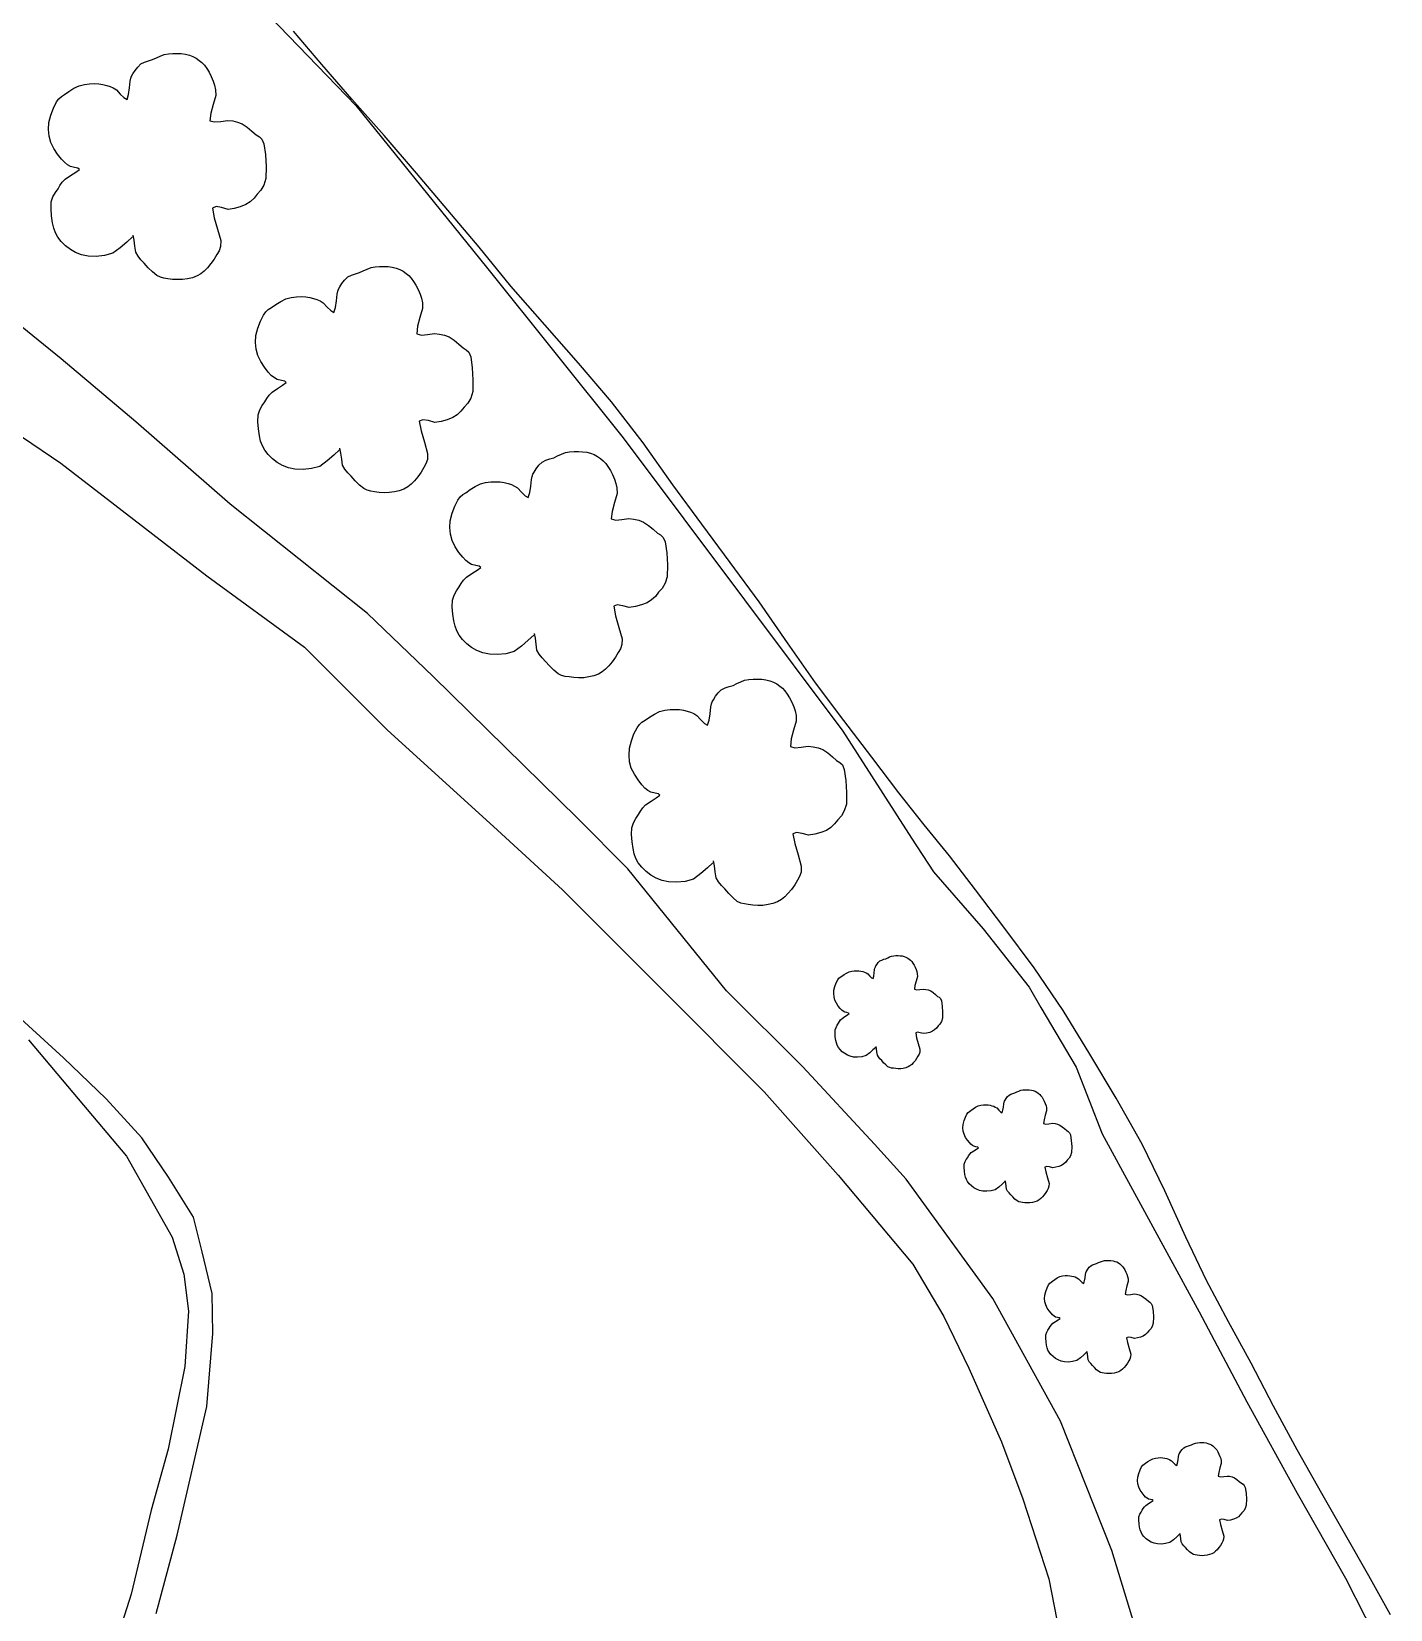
# Model space of a CAD drawing. Extents: x 744412 to 747562, y 7826855 to 7831310.
# Drawn here: x 745418.3 to 745625.8, y 7829458.4 to 7829699.2 of the extents above; entities that cross this region are included whole.
import ezdxf

# ---------------------------------------------------------------- set-up
doc = ezdxf.new("R2010")
doc.units = 0
doc.header["$MEASUREMENT"] = 0
doc.linetypes.add('CONTINUO', pattern=[0])
for name, color, linetype in [('0114001002', 1, 'Continuous'), ('0114001002001', 5, 'Continuous'), ('0114001002004', 5, 'Continuous')]:
    doc.layers.add(name, color=color, linetype=linetype)
doc.layers.add('VEGETAÇÃO', color=3, linetype='Continuous', lineweight=25)

msp = doc.modelspace()

# ---------------------------------------------------------------- linework, layer by layer
at = {"layer": '0114001002'}
for points in [[(745445.84, 7829710.76), (745467.83, 7829687.98), (745487.76, 7829663.26), (745508.63, 7829637.22), (745527.17, 7829612.5), (745542.15, 7829592.42), (745552.65, 7829576.13), (745556.02, 7829570.99), (745563.6, 7829562.26), (745570.62, 7829553.37), (745572.39, 7829550.26), (745577.79, 7829541.12), (745581.75, 7829530.99), (745596.57, 7829503.78), (745603.85, 7829490.05), (745611.55, 7829476.13), (745618.9, 7829463.13), (745624.9, 7829451.3)], [(745589.01, 7829448.48), (745583.23, 7829467.33), (745575.39, 7829487.09), (745565.07, 7829505.83), (745551.86, 7829524.06), (745547, 7829529.4), (745536.08, 7829541.17), (745524.43, 7829552.8), (745509.35, 7829571.44), (745501.65, 7829579.16), (745479.65, 7829600.79), (745469.61, 7829610.38), (745448.64, 7829627.08), (745434.23, 7829639.69), (745422.84, 7829649.3), (745407.93, 7829661.34)], [(745417.86, 7829545.3), (745425.43, 7829536.33), (745432.83, 7829527.58), (745436.43, 7829521.16), (745439.78, 7829515.18), (745441.58, 7829509.55), (745442.28, 7829503.9), (745441.72, 7829495.44), (745439.16, 7829482.82), (745436.59, 7829473.51), (745433.55, 7829460.68), (745431.46, 7829454.11)]]:
    msp.add_lwpolyline(points, dxfattribs=at)
at = {"layer": '0114001002001'}
msp.add_lwpolyline([(745625.76, 7829457.54), (745622.49, 7829463.48), (745618.98, 7829469.65), (745615.28, 7829476.08), (745611.54, 7829482.7), (745607.92, 7829489.38), (745604.48, 7829495.95), (745601.04, 7829502.27), (745597.68, 7829508.6), (745594.54, 7829515.2), (745591.35, 7829522.24), (745587.84, 7829529.4), (745583.91, 7829536.39), (745579.89, 7829543.15), (745575.79, 7829549.79), (745571.39, 7829556.3), (745566.75, 7829562.5), (745562.4, 7829568.24), (745558.43, 7829573.42), (745554.61, 7829578.12), (745550.7, 7829583.05), (745546.6, 7829588.48), (745542.33, 7829594.09), (745537.99, 7829599.81), (745533.73, 7829605.94), (745529.4, 7829612.21), (745524.97, 7829618.2), (745520.63, 7829624.06), (745516.2, 7829630.06), (745511.68, 7829636.46), (745506.87, 7829642.74), (745501.8, 7829648.63), (745496.66, 7829654.49), (745491.48, 7829660.36), (745486.64, 7829666.34), (745481.89, 7829671.97), (745477.09, 7829677.61), (745472.16, 7829683.38), (745467.22, 7829688.91), (745462.62, 7829694.22), (745458.31, 7829699.32)], dxfattribs=at)
at = {"layer": '0114001002004'}
for points in [[(745416.97, 7829637.3), (745422.8, 7829633.37), (745445.06, 7829616.13), (745459.99, 7829605.27), (745472.62, 7829592.65), (745489.45, 7829577.31), (745499.36, 7829568.21), (745514.7, 7829552.88), (745530.17, 7829537.4), (745541.44, 7829524.64), (745552.84, 7829511.07), (745557.59, 7829503.06), (745561.39, 7829495.19), (745566.41, 7829483.92), (745569.67, 7829475.23), (745573.61, 7829463.02), (745576.86, 7829446.32)], [(745437.33, 7829457.72), (745440.58, 7829469.67), (745445.06, 7829489.35), (745446.01, 7829500.48), (745445.88, 7829506.59), (745444.38, 7829512.97), (745443.03, 7829518.26), (745439.23, 7829524.37), (745435.15, 7829530.34), (745429.72, 7829536.32), (745423.21, 7829542.56), (745416.69, 7829548.53)]]:
    msp.add_lwpolyline(points, dxfattribs=at)
at = {"layer": 'VEGETAÇÃO', "color": 94, "linetype": 'CONTINUO'}
for points in [[(745433.74, 7829667.89), (745432.88, 7829667.11), (745431.87, 7829666.22), (745430.75, 7829665.39), (745429.48, 7829665.04), (745428.2, 7829664.9), (745426.96, 7829664.95), (745425.95, 7829665.17), (745425.06, 7829665.52), (745424.26, 7829666), (745423.51, 7829666.56), (745422.87, 7829667.2), (745422.34, 7829667.88), (745421.98, 7829668.53), (745421.72, 7829669.24), (745421.55, 7829670.04), (745421.38, 7829671.1), (745421.3, 7829672.19), (745421.33, 7829673.23), (745421.6, 7829674), (745421.96, 7829674.66), (745422.37, 7829675.24), (745422.67, 7829675.77), (745423.02, 7829676.26), (745423.46, 7829676.73), (745424.29, 7829677.27), (745425.08, 7829677.78), (745425.64, 7829678.21), (745425.4, 7829678.39), (745424.89, 7829678.51), (745424.25, 7829678.65), (745423.81, 7829678.92), (745423.35, 7829679.29), (745422.88, 7829679.78), (745422.29, 7829680.52), (745421.74, 7829681.38), (745421.27, 7829682.32), (745421.02, 7829683.3), (745420.92, 7829684.31), (745420.98, 7829685.35), (745421.27, 7829686.49), (745421.68, 7829687.56), (745422.14, 7829688.5), (745422.5, 7829688.98), (745422.89, 7829689.33), (745423.36, 7829689.62), (745424.04, 7829690.11), (745424.79, 7829690.58), (745425.59, 7829690.98), (745426.39, 7829691.18), (745427.17, 7829691.28), (745427.93, 7829691.3), (745428.6, 7829691.27), (745429.22, 7829691.17), (745429.8, 7829691.03), (745430.31, 7829690.87), (745430.79, 7829690.64), (745431.28, 7829690.35), (745431.86, 7829689.7), (745432.42, 7829689.16), (745432.9, 7829688.9), (745433.13, 7829689.64), (745433.28, 7829690.64), (745433.38, 7829691.66), (745433.49, 7829692.11), (745433.61, 7829692.46), (745433.8, 7829692.77), (745434.12, 7829693.3), (745434.53, 7829693.82), (745435.01, 7829694.3), (745435.57, 7829694.57), (745436.18, 7829694.78), (745436.81, 7829694.96), (745437.39, 7829695.24), (745437.97, 7829695.51), (745438.57, 7829695.74), (745439.22, 7829695.86), (745439.88, 7829695.92), (745440.55, 7829695.92), (745441.19, 7829695.89), (745441.82, 7829695.8), (745442.42, 7829695.66), (745442.96, 7829695.44), (745443.47, 7829695.17), (745443.94, 7829694.85), (745444.34, 7829694.51), (745444.72, 7829694.11), (745445.06, 7829693.63), (745445.43, 7829693.04), (745445.77, 7829692.38), (745446.05, 7829691.68), (745446.28, 7829691.06), (745446.42, 7829690.35), (745446.44, 7829689.51), (745446.04, 7829688.13), (745445.68, 7829686.78), (745445.54, 7829685.64), (745446.25, 7829685.44), (745447.2, 7829685.51), (745448.25, 7829685.68), (745449.03, 7829685.6), (745449.78, 7829685.42), (745450.49, 7829685.15), (745451.25, 7829684.64), (745451.97, 7829684.06), (745452.61, 7829683.47), (745453.1, 7829683.2), (745453.49, 7829682.81), (745453.78, 7829682.13), (745454.02, 7829680.46), (745454.13, 7829678.6), (745454.1, 7829676.8), (745453.78, 7829675.79), (745453.33, 7829675.02), (745452.79, 7829674.42), (745452.29, 7829673.8), (745451.72, 7829673.27), (745451.06, 7829672.83), (745450.19, 7829672.49), (745449.26, 7829672.24), (745448.33, 7829672.1), (745447.32, 7829672.37), (745446.49, 7829672.52), (745445.93, 7829672.31), (745446.22, 7829670.83), (745446.72, 7829669.08), (745447.21, 7829667.34), (745447.17, 7829666.45), (745446.96, 7829665.78), (745446.62, 7829665.22), (745446.2, 7829664.5), (745445.72, 7829663.82), (745445.19, 7829663.19), (745444.7, 7829662.69), (745444.18, 7829662.27), (745443.6, 7829661.93), (745442.89, 7829661.67), (745442.13, 7829661.49), (745441.35, 7829661.38), (745440.58, 7829661.37), (745439.83, 7829661.42), (745439.12, 7829661.52), (745438.54, 7829661.58), (745437.99, 7829661.73), (745437.45, 7829661.99), (745436.79, 7829662.54), (745436.14, 7829663.19), (745435.53, 7829663.87), (745435.01, 7829664.41), (745434.58, 7829664.96), (745434.23, 7829665.57), (745434.09, 7829666.5), (745433.98, 7829667.41), (745433.83, 7829668.15)], [(745465.32, 7829635.37), (745464.46, 7829634.59), (745463.45, 7829633.7), (745462.33, 7829632.86), (745461.06, 7829632.52), (745459.78, 7829632.38), (745458.54, 7829632.43), (745457.53, 7829632.64), (745456.64, 7829633), (745455.84, 7829633.48), (745455.09, 7829634.04), (745454.45, 7829634.67), (745453.92, 7829635.36), (745453.56, 7829636.01), (745453.3, 7829636.72), (745453.13, 7829637.52), (745452.96, 7829638.58), (745452.88, 7829639.67), (745452.91, 7829640.71), (745453.18, 7829641.48), (745453.54, 7829642.14), (745453.95, 7829642.72), (745454.25, 7829643.25), (745454.6, 7829643.74), (745455.04, 7829644.21), (745455.87, 7829644.75), (745456.66, 7829645.26), (745457.22, 7829645.69), (745456.98, 7829645.87), (745456.47, 7829645.99), (745455.83, 7829646.13), (745455.39, 7829646.4), (745454.93, 7829646.76), (745454.46, 7829647.26), (745453.87, 7829648), (745453.32, 7829648.86), (745452.85, 7829649.8), (745452.6, 7829650.77), (745452.5, 7829651.79), (745452.56, 7829652.82), (745452.85, 7829653.97), (745453.26, 7829655.04), (745453.72, 7829655.97), (745454.08, 7829656.46), (745454.47, 7829656.81), (745454.94, 7829657.1), (745455.62, 7829657.59), (745456.37, 7829658.06), (745457.17, 7829658.46), (745457.97, 7829658.66), (745458.75, 7829658.76), (745459.51, 7829658.78), (745460.18, 7829658.74), (745460.8, 7829658.65), (745461.38, 7829658.51), (745461.89, 7829658.34), (745462.37, 7829658.12), (745462.86, 7829657.83), (745463.44, 7829657.18), (745464, 7829656.64), (745464.48, 7829656.38), (745464.71, 7829657.12), (745464.86, 7829658.12), (745464.96, 7829659.14), (745465.07, 7829659.59), (745465.19, 7829659.93), (745465.38, 7829660.25), (745465.7, 7829660.77), (745466.11, 7829661.3), (745466.59, 7829661.78), (745467.15, 7829662.05), (745467.76, 7829662.25), (745468.39, 7829662.44), (745468.97, 7829662.72), (745469.55, 7829662.99), (745470.15, 7829663.22), (745470.8, 7829663.34), (745471.46, 7829663.4), (745472.13, 7829663.4), (745472.77, 7829663.37), (745473.4, 7829663.28), (745474, 7829663.13), (745474.54, 7829662.92), (745475.05, 7829662.65), (745475.52, 7829662.33), (745475.92, 7829661.99), (745476.3, 7829661.58), (745476.64, 7829661.11), (745477.01, 7829660.52), (745477.35, 7829659.86), (745477.63, 7829659.16), (745477.86, 7829658.53), (745478, 7829657.83), (745478.02, 7829656.99), (745477.62, 7829655.61), (745477.26, 7829654.25), (745477.12, 7829653.12), (745477.83, 7829652.92), (745478.78, 7829652.99), (745479.83, 7829653.16), (745480.61, 7829653.07), (745481.36, 7829652.9), (745482.07, 7829652.62), (745482.83, 7829652.12), (745483.55, 7829651.54), (745484.19, 7829650.95), (745484.68, 7829650.68), (745485.07, 7829650.29), (745485.36, 7829649.61), (745485.6, 7829647.93), (745485.71, 7829646.07), (745485.68, 7829644.28), (745485.36, 7829643.27), (745484.91, 7829642.5), (745484.37, 7829641.9), (745483.87, 7829641.28), (745483.3, 7829640.75), (745482.64, 7829640.31), (745481.77, 7829639.97), (745480.84, 7829639.72), (745479.91, 7829639.58), (745478.91, 7829639.85), (745478.07, 7829639.99), (745477.51, 7829639.79), (745477.8, 7829638.31), (745478.3, 7829636.55), (745478.79, 7829634.82), (745478.75, 7829633.93), (745478.54, 7829633.26), (745478.2, 7829632.7), (745477.78, 7829631.98), (745477.3, 7829631.29), (745476.77, 7829630.67), (745476.28, 7829630.17), (745475.76, 7829629.75), (745475.18, 7829629.41), (745474.47, 7829629.15), (745473.71, 7829628.97), (745472.93, 7829628.86), (745472.16, 7829628.84), (745471.41, 7829628.89), (745470.7, 7829628.99), (745470.12, 7829629.06), (745469.57, 7829629.21), (745469.03, 7829629.47), (745468.37, 7829630.02), (745467.72, 7829630.67), (745467.11, 7829631.35), (745466.59, 7829631.89), (745466.16, 7829632.44), (745465.81, 7829633.05), (745465.67, 7829633.98), (745465.56, 7829634.88), (745465.41, 7829635.63)], [(745494.99, 7829607.11), (745494.13, 7829606.33), (745493.13, 7829605.44), (745492.01, 7829604.6), (745490.74, 7829604.26), (745489.45, 7829604.12), (745488.22, 7829604.17), (745487.21, 7829604.38), (745486.31, 7829604.74), (745485.51, 7829605.22), (745484.77, 7829605.78), (745484.13, 7829606.41), (745483.6, 7829607.1), (745483.23, 7829607.75), (745482.98, 7829608.46), (745482.8, 7829609.26), (745482.64, 7829610.32), (745482.56, 7829611.41), (745482.59, 7829612.45), (745482.85, 7829613.22), (745483.21, 7829613.88), (745483.62, 7829614.46), (745483.93, 7829614.99), (745484.28, 7829615.48), (745484.71, 7829615.95), (745485.55, 7829616.49), (745486.34, 7829617), (745486.9, 7829617.43), (745486.65, 7829617.61), (745486.15, 7829617.73), (745485.51, 7829617.87), (745485.06, 7829618.14), (745484.61, 7829618.5), (745484.14, 7829619), (745483.55, 7829619.74), (745482.99, 7829620.6), (745482.53, 7829621.54), (745482.28, 7829622.51), (745482.18, 7829623.53), (745482.24, 7829624.57), (745482.53, 7829625.71), (745482.94, 7829626.78), (745483.4, 7829627.71), (745483.75, 7829628.2), (745484.15, 7829628.55), (745484.62, 7829628.84), (745485.3, 7829629.33), (745486.05, 7829629.8), (745486.85, 7829630.2), (745487.64, 7829630.4), (745488.43, 7829630.5), (745489.19, 7829630.52), (745489.86, 7829630.48), (745490.48, 7829630.39), (745491.06, 7829630.25), (745491.57, 7829630.08), (745492.05, 7829629.86), (745492.53, 7829629.57), (745493.12, 7829628.92), (745493.68, 7829628.38), (745494.15, 7829628.12), (745494.39, 7829628.86), (745494.54, 7829629.86), (745494.64, 7829630.88), (745494.74, 7829631.33), (745494.87, 7829631.67), (745495.05, 7829631.99), (745495.38, 7829632.51), (745495.78, 7829633.04), (745496.26, 7829633.52), (745496.83, 7829633.79), (745497.44, 7829634), (745498.07, 7829634.18), (745498.64, 7829634.46), (745499.23, 7829634.73), (745499.82, 7829634.96), (745500.47, 7829635.08), (745501.14, 7829635.14), (745501.8, 7829635.14), (745502.45, 7829635.11), (745503.08, 7829635.02), (745503.67, 7829634.87), (745504.22, 7829634.66), (745504.73, 7829634.39), (745505.19, 7829634.07), (745505.6, 7829633.73), (745505.97, 7829633.32), (745506.32, 7829632.85), (745506.69, 7829632.26), (745507.02, 7829631.6), (745507.31, 7829630.9), (745507.54, 7829630.27), (745507.68, 7829629.57), (745507.7, 7829628.73), (745507.3, 7829627.35), (745506.94, 7829625.99), (745506.8, 7829624.86), (745507.5, 7829624.66), (745508.46, 7829624.73), (745509.51, 7829624.9), (745510.29, 7829624.82), (745511.03, 7829624.64), (745511.75, 7829624.36), (745512.51, 7829623.86), (745513.22, 7829623.28), (745513.86, 7829622.69), (745514.36, 7829622.42), (745514.75, 7829622.03), (745515.04, 7829621.35), (745515.28, 7829619.68), (745515.39, 7829617.81), (745515.35, 7829616.02), (745515.04, 7829615.01), (745514.59, 7829614.24), (745514.05, 7829613.64), (745513.55, 7829613.02), (745512.97, 7829612.49), (745512.31, 7829612.05), (745511.45, 7829611.71), (745510.52, 7829611.46), (745509.58, 7829611.32), (745508.58, 7829611.59), (745507.74, 7829611.73), (745507.19, 7829611.53), (745507.48, 7829610.05), (745507.97, 7829608.29), (745508.47, 7829606.56), (745508.43, 7829605.67), (745508.22, 7829605), (745507.88, 7829604.44), (745507.46, 7829603.72), (745506.97, 7829603.04), (745506.44, 7829602.41), (745505.96, 7829601.91), (745505.44, 7829601.49), (745504.86, 7829601.15), (745504.15, 7829600.89), (745503.39, 7829600.71), (745502.61, 7829600.6), (745501.84, 7829600.58), (745501.09, 7829600.63), (745500.38, 7829600.73), (745499.8, 7829600.8), (745499.25, 7829600.95), (745498.71, 7829601.21), (745498.05, 7829601.76), (745497.4, 7829602.41), (745496.79, 7829603.09), (745496.27, 7829603.63), (745495.83, 7829604.18), (745495.48, 7829604.79), (745495.35, 7829605.72), (745495.24, 7829606.62), (745495.08, 7829607.37)], [(745522.35, 7829572.36), (745521.49, 7829571.58), (745520.49, 7829570.69), (745519.37, 7829569.86), (745518.1, 7829569.51), (745516.81, 7829569.37), (745515.57, 7829569.42), (745514.57, 7829569.64), (745513.67, 7829570), (745512.87, 7829570.47), (745512.13, 7829571.03), (745511.48, 7829571.67), (745510.95, 7829572.36), (745510.59, 7829573.01), (745510.34, 7829573.72), (745510.16, 7829574.51), (745509.99, 7829575.57), (745509.91, 7829576.66), (745509.95, 7829577.7), (745510.21, 7829578.47), (745510.57, 7829579.13), (745510.98, 7829579.71), (745511.29, 7829580.24), (745511.64, 7829580.73), (745512.07, 7829581.2), (745512.91, 7829581.75), (745513.69, 7829582.25), (745514.26, 7829582.68), (745514.01, 7829582.86), (745513.5, 7829582.99), (745512.87, 7829583.13), (745512.42, 7829583.39), (745511.97, 7829583.76), (745511.5, 7829584.26), (745510.91, 7829584.99), (745510.35, 7829585.85), (745509.88, 7829586.8), (745509.63, 7829587.77), (745509.54, 7829588.78), (745509.59, 7829589.82), (745509.89, 7829590.96), (745510.29, 7829592.04), (745510.76, 7829592.97), (745511.11, 7829593.46), (745511.51, 7829593.81), (745511.98, 7829594.1), (745512.65, 7829594.59), (745513.41, 7829595.06), (745514.21, 7829595.46), (745515, 7829595.66), (745515.79, 7829595.75), (745516.54, 7829595.77), (745517.22, 7829595.74), (745517.84, 7829595.65), (745518.41, 7829595.5), (745518.92, 7829595.34), (745519.41, 7829595.12), (745519.89, 7829594.82), (745520.48, 7829594.18), (745521.03, 7829593.63), (745521.51, 7829593.37), (745521.75, 7829594.12), (745521.9, 7829595.11), (745522, 7829596.14), (745522.1, 7829596.59), (745522.23, 7829596.93), (745522.41, 7829597.24), (745522.74, 7829597.77), (745523.14, 7829598.3), (745523.62, 7829598.77), (745524.19, 7829599.04), (745524.8, 7829599.25), (745525.42, 7829599.43), (745526, 7829599.72), (745526.58, 7829599.99), (745527.18, 7829600.22), (745527.83, 7829600.34), (745528.5, 7829600.39), (745529.16, 7829600.4), (745529.81, 7829600.36), (745530.43, 7829600.27), (745531.03, 7829600.13), (745531.58, 7829599.92), (745532.09, 7829599.65), (745532.55, 7829599.33), (745532.96, 7829598.98), (745533.33, 7829598.58), (745533.68, 7829598.11), (745534.05, 7829597.51), (745534.38, 7829596.86), (745534.67, 7829596.16), (745534.9, 7829595.53), (745535.03, 7829594.82), (745535.05, 7829593.98), (745534.66, 7829592.61), (745534.3, 7829591.25), (745534.16, 7829590.12), (745534.86, 7829589.92), (745535.81, 7829589.99), (745536.87, 7829590.16), (745537.65, 7829590.07), (745538.39, 7829589.9), (745539.11, 7829589.62), (745539.87, 7829589.11), (745540.58, 7829588.54), (745541.22, 7829587.94), (745541.71, 7829587.67), (745542.1, 7829587.28), (745542.39, 7829586.6), (745542.63, 7829584.93), (745542.75, 7829583.07), (745542.71, 7829581.28), (745542.4, 7829580.26), (745541.95, 7829579.49), (745541.41, 7829578.89), (745540.9, 7829578.27), (745540.33, 7829577.74), (745539.67, 7829577.3), (745538.81, 7829576.96), (745537.88, 7829576.72), (745536.94, 7829576.58), (745535.94, 7829576.84), (745535.1, 7829576.99), (745534.55, 7829576.79), (745534.84, 7829575.31), (745535.33, 7829573.55), (745535.82, 7829571.81), (745535.79, 7829570.92), (745535.58, 7829570.25), (745535.24, 7829569.69), (745534.82, 7829568.97), (745534.33, 7829568.29), (745533.8, 7829567.67), (745533.31, 7829567.16), (745532.79, 7829566.75), (745532.22, 7829566.41), (745531.51, 7829566.14), (745530.75, 7829565.96), (745529.97, 7829565.85), (745529.19, 7829565.84), (745528.44, 7829565.89), (745527.74, 7829565.99), (745527.16, 7829566.06), (745526.61, 7829566.2), (745526.06, 7829566.46), (745525.41, 7829567.01), (745524.76, 7829567.66), (745524.15, 7829568.35), (745523.63, 7829568.88), (745523.19, 7829569.43), (745522.84, 7829570.05), (745522.7, 7829570.98), (745522.59, 7829571.88), (745522.44, 7829572.62)], [(745547.2, 7829544.16), (745546.77, 7829543.77), (745546.27, 7829543.33), (745545.71, 7829542.91), (745545.07, 7829542.74), (745544.43, 7829542.67), (745543.81, 7829542.69), (745543.31, 7829542.8), (745542.86, 7829542.98), (745542.46, 7829543.22), (745542.09, 7829543.5), (745541.77, 7829543.82), (745541.5, 7829544.16), (745541.32, 7829544.49), (745541.19, 7829544.84), (745541.1, 7829545.24), (745541.02, 7829545.77), (745540.98, 7829546.31), (745541, 7829546.83), (745541.13, 7829547.22), (745541.31, 7829547.55), (745541.51, 7829547.84), (745541.67, 7829548.1), (745541.84, 7829548.35), (745542.06, 7829548.58), (745542.48, 7829548.86), (745542.87, 7829549.11), (745543.15, 7829549.32), (745543.03, 7829549.41), (745542.78, 7829549.48), (745542.46, 7829549.55), (745542.23, 7829549.68), (745542.01, 7829549.86), (745541.77, 7829550.11), (745541.48, 7829550.48), (745541.2, 7829550.91), (745540.97, 7829551.38), (745540.84, 7829551.87), (745540.79, 7829552.37), (745540.82, 7829552.89), (745540.97, 7829553.46), (745541.17, 7829554), (745541.4, 7829554.47), (745541.58, 7829554.71), (745541.78, 7829554.88), (745542.01, 7829555.03), (745542.35, 7829555.28), (745542.73, 7829555.51), (745543.13, 7829555.71), (745543.52, 7829555.81), (745543.92, 7829555.86), (745544.3, 7829555.87), (745544.63, 7829555.85), (745544.94, 7829555.81), (745545.23, 7829555.73), (745545.49, 7829555.65), (745545.73, 7829555.54), (745545.97, 7829555.39), (745546.26, 7829555.07), (745546.54, 7829554.8), (745546.78, 7829554.67), (745546.9, 7829555.04), (745546.97, 7829555.54), (745547.02, 7829556.05), (745547.07, 7829556.28), (745547.14, 7829556.45), (745547.23, 7829556.6), (745547.39, 7829556.87), (745547.59, 7829557.13), (745547.83, 7829557.37), (745548.12, 7829557.5), (745548.42, 7829557.61), (745548.74, 7829557.7), (745549.02, 7829557.84), (745549.32, 7829557.98), (745549.61, 7829558.09), (745549.94, 7829558.15), (745550.27, 7829558.18), (745550.6, 7829558.18), (745550.93, 7829558.16), (745551.24, 7829558.12), (745551.54, 7829558.05), (745551.81, 7829557.94), (745552.07, 7829557.8), (745552.3, 7829557.65), (745552.5, 7829557.47), (745552.69, 7829557.27), (745552.86, 7829557.04), (745553.05, 7829556.74), (745553.21, 7829556.41), (745553.36, 7829556.06), (745553.47, 7829555.75), (745553.54, 7829555.39), (745553.55, 7829554.97), (745553.35, 7829554.29), (745553.17, 7829553.61), (745553.1, 7829553.04), (745553.45, 7829552.94), (745553.93, 7829552.98), (745554.46, 7829553.06), (745554.85, 7829553.02), (745555.22, 7829552.93), (745555.58, 7829552.79), (745555.96, 7829552.54), (745556.31, 7829552.25), (745556.63, 7829551.95), (745556.88, 7829551.82), (745557.07, 7829551.62), (745557.22, 7829551.28), (745557.34, 7829550.45), (745557.4, 7829549.52), (745557.38, 7829548.62), (745557.22, 7829548.11), (745557, 7829547.73), (745556.73, 7829547.43), (745556.48, 7829547.12), (745556.19, 7829546.85), (745555.86, 7829546.63), (745555.43, 7829546.46), (745554.96, 7829546.34), (745554.49, 7829546.27), (745553.99, 7829546.4), (745553.57, 7829546.48), (745553.3, 7829546.38), (745553.44, 7829545.64), (745553.69, 7829544.76), (745553.94, 7829543.89), (745553.92, 7829543.44), (745553.81, 7829543.11), (745553.64, 7829542.83), (745553.43, 7829542.47), (745553.19, 7829542.13), (745552.92, 7829541.82), (745552.68, 7829541.56), (745552.42, 7829541.35), (745552.13, 7829541.19), (745551.78, 7829541.05), (745551.4, 7829540.96), (745551.01, 7829540.91), (745550.62, 7829540.9), (745550.25, 7829540.93), (745549.89, 7829540.98), (745549.6, 7829541.01), (745549.33, 7829541.08), (745549.06, 7829541.21), (745548.73, 7829541.49), (745548.4, 7829541.81), (745548.1, 7829542.16), (745547.84, 7829542.42), (745547.62, 7829542.7), (745547.44, 7829543), (745547.38, 7829543.47), (745547.32, 7829543.92), (745547.24, 7829544.29)], [(745566.91, 7829523.68), (745566.48, 7829523.29), (745565.98, 7829522.84), (745565.42, 7829522.43), (745564.79, 7829522.25), (745564.14, 7829522.19), (745563.52, 7829522.21), (745563.02, 7829522.32), (745562.57, 7829522.5), (745562.17, 7829522.73), (745561.8, 7829523.02), (745561.48, 7829523.33), (745561.21, 7829523.68), (745561.03, 7829524), (745560.9, 7829524.36), (745560.82, 7829524.76), (745560.73, 7829525.28), (745560.69, 7829525.83), (745560.71, 7829526.35), (745560.84, 7829526.73), (745561.02, 7829527.07), (745561.23, 7829527.36), (745561.38, 7829527.62), (745561.56, 7829527.86), (745561.77, 7829528.1), (745562.19, 7829528.37), (745562.58, 7829528.63), (745562.86, 7829528.84), (745562.74, 7829528.93), (745562.49, 7829528.99), (745562.17, 7829529.06), (745561.95, 7829529.19), (745561.72, 7829529.38), (745561.49, 7829529.63), (745561.19, 7829530), (745560.91, 7829530.42), (745560.68, 7829530.9), (745560.55, 7829531.38), (745560.5, 7829531.89), (745560.53, 7829532.41), (745560.68, 7829532.98), (745560.88, 7829533.52), (745561.12, 7829533.98), (745561.29, 7829534.23), (745561.49, 7829534.4), (745561.73, 7829534.55), (745562.06, 7829534.79), (745562.44, 7829535.03), (745562.84, 7829535.23), (745563.24, 7829535.33), (745563.63, 7829535.38), (745564.01, 7829535.38), (745564.34, 7829535.37), (745564.66, 7829535.32), (745564.94, 7829535.25), (745565.2, 7829535.17), (745565.44, 7829535.06), (745565.68, 7829534.91), (745565.98, 7829534.59), (745566.25, 7829534.32), (745566.49, 7829534.19), (745566.61, 7829534.56), (745566.69, 7829535.05), (745566.74, 7829535.57), (745566.79, 7829535.79), (745566.85, 7829535.96), (745566.94, 7829536.12), (745567.1, 7829536.38), (745567.31, 7829536.65), (745567.55, 7829536.89), (745567.83, 7829537.02), (745568.13, 7829537.12), (745568.45, 7829537.22), (745568.74, 7829537.36), (745569.03, 7829537.49), (745569.33, 7829537.61), (745569.65, 7829537.67), (745569.98, 7829537.7), (745570.32, 7829537.7), (745570.64, 7829537.68), (745570.95, 7829537.64), (745571.25, 7829537.56), (745571.53, 7829537.46), (745571.78, 7829537.32), (745572.01, 7829537.16), (745572.22, 7829536.99), (745572.4, 7829536.79), (745572.58, 7829536.55), (745572.76, 7829536.26), (745572.93, 7829535.93), (745573.07, 7829535.58), (745573.19, 7829535.26), (745573.25, 7829534.91), (745573.26, 7829534.49), (745573.06, 7829533.8), (745572.88, 7829533.12), (745572.81, 7829532.56), (745573.17, 7829532.46), (745573.64, 7829532.49), (745574.17, 7829532.58), (745574.56, 7829532.53), (745574.93, 7829532.45), (745575.29, 7829532.31), (745575.67, 7829532.06), (745576.03, 7829531.77), (745576.35, 7829531.47), (745576.59, 7829531.34), (745576.79, 7829531.14), (745576.93, 7829530.8), (745577.05, 7829529.96), (745577.11, 7829529.03), (745577.09, 7829528.14), (745576.94, 7829527.63), (745576.71, 7829527.25), (745576.44, 7829526.95), (745576.19, 7829526.63), (745575.9, 7829526.37), (745575.57, 7829526.15), (745575.14, 7829525.98), (745574.68, 7829525.86), (745574.21, 7829525.79), (745573.71, 7829525.92), (745573.29, 7829525.99), (745573.01, 7829525.89), (745573.16, 7829525.15), (745573.4, 7829524.27), (745573.65, 7829523.4), (745573.63, 7829522.96), (745573.53, 7829522.62), (745573.36, 7829522.34), (745573.15, 7829521.99), (745572.9, 7829521.64), (745572.64, 7829521.33), (745572.39, 7829521.08), (745572.13, 7829520.87), (745571.85, 7829520.7), (745571.49, 7829520.57), (745571.11, 7829520.48), (745570.72, 7829520.43), (745570.33, 7829520.42), (745569.96, 7829520.44), (745569.61, 7829520.49), (745569.32, 7829520.53), (745569.04, 7829520.6), (745568.77, 7829520.73), (745568.44, 7829521.01), (745568.12, 7829521.33), (745567.81, 7829521.67), (745567.55, 7829521.94), (745567.33, 7829522.22), (745567.16, 7829522.52), (745567.09, 7829522.99), (745567.03, 7829523.44), (745566.96, 7829523.81)], [(745579.37, 7829497.62), (745578.94, 7829497.23), (745578.44, 7829496.79), (745577.88, 7829496.37), (745577.25, 7829496.2), (745576.6, 7829496.13), (745575.99, 7829496.15), (745575.48, 7829496.26), (745575.03, 7829496.44), (745574.63, 7829496.68), (745574.26, 7829496.96), (745573.94, 7829497.27), (745573.68, 7829497.62), (745573.49, 7829497.94), (745573.37, 7829498.3), (745573.28, 7829498.7), (745573.2, 7829499.23), (745573.16, 7829499.77), (745573.17, 7829500.29), (745573.3, 7829500.68), (745573.48, 7829501.01), (745573.69, 7829501.3), (745573.84, 7829501.56), (745574.02, 7829501.81), (745574.23, 7829502.04), (745574.65, 7829502.31), (745575.05, 7829502.57), (745575.33, 7829502.78), (745575.2, 7829502.87), (745574.95, 7829502.93), (745574.63, 7829503), (745574.41, 7829503.14), (745574.18, 7829503.32), (745573.95, 7829503.57), (745573.65, 7829503.94), (745573.37, 7829504.37), (745573.14, 7829504.84), (745573.02, 7829505.32), (745572.97, 7829505.83), (745573, 7829506.35), (745573.14, 7829506.92), (745573.35, 7829507.46), (745573.58, 7829507.92), (745573.75, 7829508.17), (745573.95, 7829508.34), (745574.19, 7829508.49), (745574.53, 7829508.73), (745574.9, 7829508.97), (745575.3, 7829509.17), (745575.7, 7829509.27), (745576.09, 7829509.32), (745576.47, 7829509.33), (745576.81, 7829509.31), (745577.12, 7829509.26), (745577.41, 7829509.19), (745577.66, 7829509.11), (745577.9, 7829509), (745578.14, 7829508.85), (745578.44, 7829508.53), (745578.72, 7829508.26), (745578.95, 7829508.13), (745579.07, 7829508.5), (745579.15, 7829509), (745579.2, 7829509.51), (745579.25, 7829509.73), (745579.31, 7829509.9), (745579.4, 7829510.06), (745579.57, 7829510.32), (745579.77, 7829510.59), (745580.01, 7829510.83), (745580.29, 7829510.96), (745580.6, 7829511.06), (745580.91, 7829511.16), (745581.2, 7829511.3), (745581.49, 7829511.43), (745581.79, 7829511.55), (745582.12, 7829511.61), (745582.45, 7829511.64), (745582.78, 7829511.64), (745583.1, 7829511.62), (745583.42, 7829511.58), (745583.71, 7829511.5), (745583.99, 7829511.4), (745584.24, 7829511.26), (745584.47, 7829511.1), (745584.68, 7829510.93), (745584.86, 7829510.73), (745585.04, 7829510.49), (745585.22, 7829510.2), (745585.39, 7829509.87), (745585.53, 7829509.52), (745585.65, 7829509.2), (745585.72, 7829508.85), (745585.73, 7829508.43), (745585.53, 7829507.74), (745585.35, 7829507.06), (745585.28, 7829506.5), (745585.63, 7829506.4), (745586.11, 7829506.43), (745586.63, 7829506.52), (745587.02, 7829506.47), (745587.39, 7829506.39), (745587.75, 7829506.25), (745588.13, 7829506), (745588.49, 7829505.71), (745588.81, 7829505.41), (745589.06, 7829505.28), (745589.25, 7829505.08), (745589.4, 7829504.74), (745589.52, 7829503.9), (745589.57, 7829502.97), (745589.55, 7829502.08), (745589.4, 7829501.57), (745589.17, 7829501.19), (745588.9, 7829500.89), (745588.65, 7829500.58), (745588.36, 7829500.31), (745588.03, 7829500.09), (745587.6, 7829499.92), (745587.14, 7829499.8), (745586.67, 7829499.73), (745586.17, 7829499.86), (745585.75, 7829499.93), (745585.47, 7829499.83), (745585.62, 7829499.09), (745585.86, 7829498.21), (745586.11, 7829497.35), (745586.09, 7829496.9), (745585.99, 7829496.57), (745585.82, 7829496.29), (745585.61, 7829495.93), (745585.36, 7829495.58), (745585.1, 7829495.27), (745584.86, 7829495.02), (745584.6, 7829494.81), (745584.31, 7829494.64), (745583.95, 7829494.51), (745583.57, 7829494.42), (745583.18, 7829494.37), (745582.8, 7829494.36), (745582.42, 7829494.38), (745582.07, 7829494.43), (745581.78, 7829494.47), (745581.5, 7829494.54), (745581.23, 7829494.67), (745580.9, 7829494.95), (745580.58, 7829495.27), (745580.27, 7829495.61), (745580.01, 7829495.88), (745579.79, 7829496.16), (745579.62, 7829496.46), (745579.55, 7829496.93), (745579.5, 7829497.38), (745579.42, 7829497.75)], [(745593.57, 7829469.83), (745593.14, 7829469.43), (745592.64, 7829468.99), (745592.08, 7829468.57), (745591.45, 7829468.4), (745590.8, 7829468.33), (745590.19, 7829468.35), (745589.68, 7829468.46), (745589.23, 7829468.64), (745588.83, 7829468.88), (745588.46, 7829469.16), (745588.14, 7829469.48), (745587.88, 7829469.82), (745587.7, 7829470.15), (745587.57, 7829470.5), (745587.48, 7829470.9), (745587.4, 7829471.43), (745587.36, 7829471.97), (745587.37, 7829472.49), (745587.51, 7829472.88), (745587.69, 7829473.21), (745587.89, 7829473.5), (745588.04, 7829473.77), (745588.22, 7829474.01), (745588.44, 7829474.24), (745588.85, 7829474.52), (745589.25, 7829474.77), (745589.53, 7829474.99), (745589.41, 7829475.07), (745589.15, 7829475.14), (745588.83, 7829475.21), (745588.61, 7829475.34), (745588.38, 7829475.52), (745588.15, 7829475.77), (745587.85, 7829476.14), (745587.58, 7829476.57), (745587.34, 7829477.04), (745587.22, 7829477.53), (745587.17, 7829478.03), (745587.2, 7829478.55), (745587.34, 7829479.12), (745587.55, 7829479.66), (745587.78, 7829480.13), (745587.95, 7829480.37), (745588.15, 7829480.55), (745588.39, 7829480.69), (745588.73, 7829480.94), (745589.1, 7829481.17), (745589.5, 7829481.37), (745589.9, 7829481.47), (745590.29, 7829481.52), (745590.67, 7829481.53), (745591.01, 7829481.51), (745591.32, 7829481.47), (745591.61, 7829481.4), (745591.86, 7829481.31), (745592.1, 7829481.2), (745592.34, 7829481.05), (745592.64, 7829480.73), (745592.92, 7829480.46), (745593.16, 7829480.33), (745593.27, 7829480.7), (745593.35, 7829481.2), (745593.4, 7829481.71), (745593.45, 7829481.94), (745593.51, 7829482.11), (745593.6, 7829482.26), (745593.77, 7829482.53), (745593.97, 7829482.79), (745594.21, 7829483.03), (745594.49, 7829483.16), (745594.8, 7829483.27), (745595.11, 7829483.36), (745595.4, 7829483.5), (745595.69, 7829483.64), (745595.99, 7829483.75), (745596.32, 7829483.81), (745596.65, 7829483.84), (745596.98, 7829483.84), (745597.3, 7829483.82), (745597.62, 7829483.78), (745597.91, 7829483.71), (745598.19, 7829483.6), (745598.44, 7829483.47), (745598.67, 7829483.31), (745598.88, 7829483.13), (745599.06, 7829482.93), (745599.24, 7829482.7), (745599.42, 7829482.4), (745599.59, 7829482.07), (745599.73, 7829481.72), (745599.85, 7829481.41), (745599.92, 7829481.06), (745599.93, 7829480.64), (745599.73, 7829479.95), (745599.55, 7829479.27), (745599.48, 7829478.7), (745599.83, 7829478.6), (745600.31, 7829478.64), (745600.83, 7829478.72), (745601.22, 7829478.68), (745601.6, 7829478.59), (745601.95, 7829478.45), (745602.33, 7829478.2), (745602.69, 7829477.91), (745603.01, 7829477.62), (745603.26, 7829477.48), (745603.45, 7829477.28), (745603.6, 7829476.95), (745603.72, 7829476.11), (745603.77, 7829475.18), (745603.76, 7829474.28), (745603.6, 7829473.77), (745603.37, 7829473.39), (745603.1, 7829473.09), (745602.85, 7829472.78), (745602.57, 7829472.51), (745602.23, 7829472.3), (745601.8, 7829472.12), (745601.34, 7829472), (745600.87, 7829471.93), (745600.37, 7829472.07), (745599.95, 7829472.14), (745599.67, 7829472.04), (745599.82, 7829471.3), (745600.07, 7829470.42), (745600.31, 7829469.55), (745600.29, 7829469.11), (745600.19, 7829468.77), (745600.02, 7829468.49), (745599.81, 7829468.13), (745599.56, 7829467.79), (745599.3, 7829467.48), (745599.06, 7829467.23), (745598.8, 7829467.02), (745598.51, 7829466.85), (745598.15, 7829466.72), (745597.77, 7829466.62), (745597.38, 7829466.57), (745597, 7829466.56), (745596.62, 7829466.59), (745596.27, 7829466.64), (745595.98, 7829466.67), (745595.7, 7829466.74), (745595.43, 7829466.88), (745595.1, 7829467.15), (745594.78, 7829467.47), (745594.47, 7829467.82), (745594.21, 7829468.08), (745593.99, 7829468.36), (745593.82, 7829468.67), (745593.75, 7829469.13), (745593.7, 7829469.58), (745593.62, 7829469.95)]]:
    msp.add_lwpolyline(points, dxfattribs=at)

doc.saveas('drawing.dxf')
